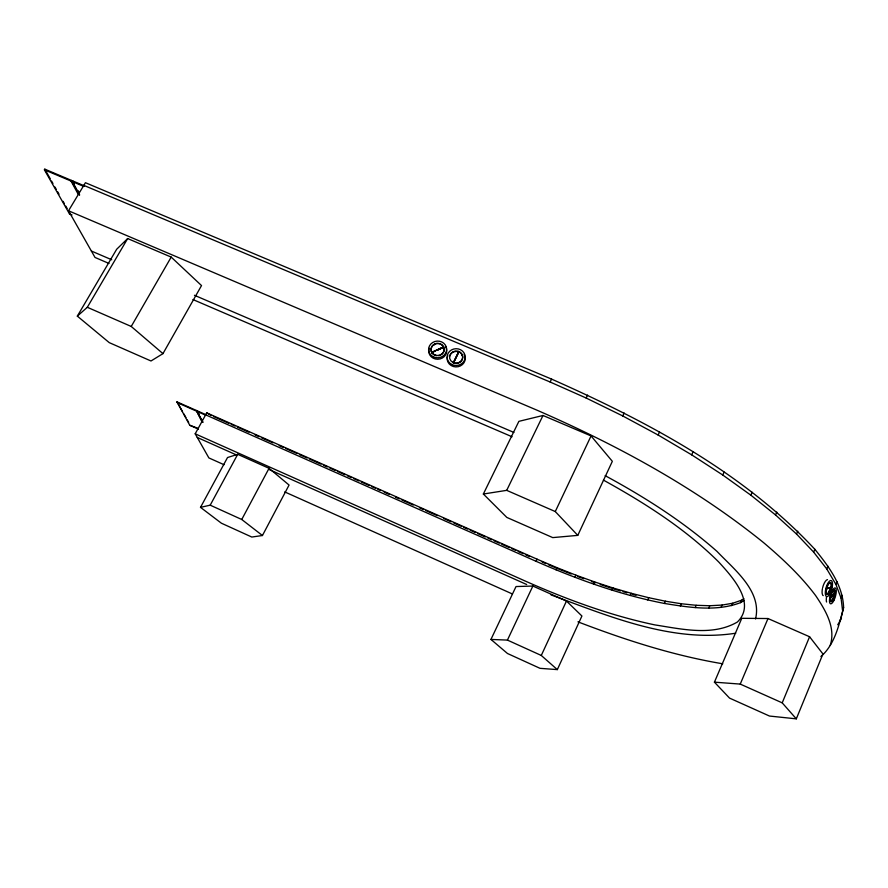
<?xml version="1.0" encoding="UTF-8"?>
<svg xmlns="http://www.w3.org/2000/svg" width="888" height="888" viewBox="0 0 888 888"><rect width="100%" height="100%" fill="white"/><g stroke="black" fill="none" stroke-linecap="round" stroke-linejoin="round"><path stroke-width="1.33" d="M834.254 592.995L834.298 592.374A5.994 1.887 -73.6 0 0 834.265 591.286M830.48 596.292A5.994 1.887 -73.6 0 0 830.213 597.713L830.147 598.279L835.042 592.585A5.994 1.887 -73.6 0 0 834.287 590.043M834.776 593.251L834.709 593.817A5.994 1.887 -73.6 0 1 831.878 600.899A5.994 1.887 -73.6 0 1 829.88 598.945L834.243 593.095M825.973 589.255L831.079 586.99A6.05 2.142 -74.4 0 0 830.502 582.783A6.05 2.142 -74.4 0 0 827.938 584.437M830.258 645.31C835.997 627.439 825.285 609.945 815.661 595.615C800.754 575.724 782.528 558.719 763.636 542.679C695.171 487.323 617.06 445.032 536.541 409.99L68.509 210.778L85.426 182.706L551.57 379.098C647.108 421.467 742.812 471.95 814.851 549.295C828.426 566.144 842.923 584.959 843.6 607.536C839.171 624.564 834.742 644.666 820.912 656.498M843.6 607.536L840.414 620.501L837.717 624.764M826.229 589.088L826.362 588.466A6.05 2.142 -74.4 0 1 827.627 585.014M830.047 588.245L830.18 587.623L830.58 588.389A6.05 2.142 -74.4 0 1 826.351 593.983M796.314 718.847L822.932 653.957L809.579 636.752L767.998 618.536L741.78 618.303L714.429 682.162L729.536 698.101L769.496 716.05L796.314 718.847L782.217 702.852L740.248 684.093L714.429 682.162M842.512 610.189L841.069 598.101L842.179 595.404M782.217 702.852L809.579 636.752M841.069 598.101L835.863 584.326L836.995 581.585M835.863 584.326L826.761 568.953L827.916 566.167M829.381 590.398L829.103 591.064A6.05 2.142 -74.4 0 1 828.171 592.751M826.761 568.953L813.652 552.125L814.851 549.295M755.544 618.936C762.281 591.153 734.032 569.375 717.06 551.448C683.183 521.545 644.81 497.147 605.161 475.668M740.248 684.093L767.998 618.536M813.652 552.125L796.558 534.054L797.779 531.179M796.558 534.054L775.557 514.973L776.811 512.076M205.65 414.851L536.13 561.327C577.411 579.442 620.135 594.838 664.468 603.463C689.432 607.459 716.216 611.854 740.548 602.641L741.602 600.21L743.922 598.79M731.668 605.638L732.7 603.241L741.602 600.21M721.034 607.436L722.055 605.072L732.7 603.241M708.813 608.08L709.823 605.738L722.055 605.072M695.193 607.592L696.203 605.294L709.823 605.738M775.557 514.973L750.86 495.182L752.136 492.263M833.011 597.902L832.433 599.145M680.363 606.038L681.362 603.762L696.203 605.294M664.468 603.463L665.467 601.22L681.362 603.762M750.86 495.182L722.765 475.025L724.075 472.083M647.707 599.922L648.706 597.702L665.467 601.22M722.765 475.025L691.685 454.845L693.029 451.892M630.214 595.482L631.213 593.284L648.706 597.702M612.165 590.198L613.153 588.011L631.213 593.284M691.685 454.845L658.152 435.031L659.518 432.068M593.695 584.115L594.683 581.951L613.153 588.011M557.331 669.608L581.918 616.017L566.477 601.043L532.867 586.047L516.017 586.546L490.953 639.427L507.481 653.501L540.026 668.331L557.331 669.608L541.28 655.455L507.425 640.093L490.953 639.427M574.947 577.311L575.935 575.169L594.683 581.951M541.28 655.455L566.477 601.043M556.055 569.841L557.054 567.71L575.935 575.169M577.777 535.375L612.343 461.327L591.064 435.941L543.001 415.473L518.881 421.345L483.361 494.017L506.837 517.427L552.747 537.606L577.777 535.375L555.278 511.555L506.704 490.354L483.361 494.017M658.152 435.031L622.754 415.961L624.142 413.009M536.13 561.327L537.129 559.207L557.054 567.71M507.425 640.093L532.867 586.047M555.278 511.555L591.064 435.941M83.827 185.37L550.149 382.018L586.158 398.024L587.567 395.082M506.704 490.354L543.001 415.473M550.149 382.018L551.57 379.098M458.119 351.404L458.774 351.637L453.269 362.748L452.658 362.437M453.901 361.849L458.774 351.637M453.502 362.937L458.996 351.826L459.618 352.125A6.582 6.094 -3.7 0 1 454.156 363.17L453.513 363.17M262.437 535.519L289.066 485.048L269.042 468.309L237.707 454.323L227.528 457.531L200.51 507.359L221.389 523.199L251.792 537.04L262.437 535.519L241.747 519.491L210.201 505.172L200.51 507.359M241.747 519.491L269.042 468.309M210.201 505.172L237.707 454.323M224.054 464.713L208.88 457.919L195.194 433.81L206.738 412.865L537.129 559.207M201.887 421.656L196.337 410.445L177.012 401.876L189.766 425.263L198.446 429.137M202.886 422.1L197.081 411.388L197.358 410.9L205.861 414.663M189.766 425.263L197.469 428.105M162.959 353.635L201.521 285.57L171.195 257.098L127.661 238.561L116.672 249.262L77.334 316.128L109.257 342.635L150.993 360.983L162.959 353.635L131.235 326.462L87.313 307.292L77.334 316.128M131.235 326.462L171.195 257.098M87.313 307.292L127.661 238.561M72.006 214.963L69.475 213.886L69.852 213.264M79.654 194.949L72.428 181.64L72.827 180.974L84.316 185.825M78.266 194.372L71.018 181.041L71.417 180.386L44.8 169.153L44.4 169.819L69.475 213.886M839.449 621.123L841.48 617.904M740.548 602.641L744.022 600.543M441.458 354.556A6.571 6.072 -5 0 0 443.878 347.741L443.623 347.141L431.646 352.436L443.512 346.842L443.179 346.276A6.571 6.072 -5 0 0 431.368 351.593M431.69 352.547L435.264 350.971M437.651 349.916L442.413 347.807L437.695 350.016M434.132 351.593L431.735 352.403L432.09 353.213M830.18 587.623L827.816 588.367L830.968 587.612M735.73 633.211C672.46 643.09 609.346 616.394 551.037 594.905M722.754 663.791C673.071 655.455 624.897 639.86 577.944 621.844M632.212 594.327L635.997 595.293M834.265 592.907L835.009 593.117M613.941 588.988L620.468 590.897M623.076 591.663L626.995 592.807M600.244 584.493L611.455 588.178M577.577 576.445L583.893 578.743M591.475 581.485L595.271 582.861M557.209 568.453L571.217 573.981M44.4 169.819L71.018 181.041M72.428 181.64L83.916 186.48M542.168 562.026L545.931 563.625M548.44 564.701L555.955 567.909M91.364 251.027L111.733 259.762M194.45 295.282L513.897 432.445M109.002 263.459L95.016 257.442L68.509 210.778M192.918 299.545L512.065 436.763M210.978 415.373L206.738 412.865M213.509 416.494L228.671 423.221M231.202 424.342L234.998 426.018M237.529 427.139L248.906 432.179M255.222 434.976L259.019 436.663M261.549 437.784L272.927 442.823M279.243 445.621L283.039 447.308M285.57 448.418L296.947 453.468M299.478 454.589L307.059 457.942M309.59 459.063L320.968 464.102M323.487 465.223L327.284 466.91M329.814 468.031L334.876 470.263M337.396 471.384L344.988 474.747M347.508 475.868L351.304 477.544M353.835 478.665L358.896 480.908M361.416 482.029L369.008 485.392M371.528 486.513L375.324 488.189M377.855 489.31L380.386 490.431M384.171 492.107L389.233 494.35M395.549 497.147L399.345 498.834M401.876 499.955L413.253 504.995M419.569 507.792L423.365 509.468M425.896 510.589L437.273 515.628M443.589 518.437L451.182 521.789M453.713 522.91L461.294 526.273M463.825 527.394L467.61 529.07M470.141 530.192L475.202 532.434M477.733 533.555L485.314 536.918M487.845 538.039L491.63 539.715M494.161 540.836L499.223 543.079M501.753 544.2L509.335 547.563M511.865 548.673L515.651 550.36M518.181 551.481L523.243 553.724M525.774 554.834L529.559 556.521M176.734 402.375L196.059 410.944M197.081 411.388L205.583 415.162M195.194 433.81L526.54 581.629C567.898 599.888 610.611 615.606 654.944 624.919C681.74 629.037 712.454 636.474 737.384 622.022C756.598 603.085 732.178 576.778 718.903 562.182C685.27 528.638 644.744 502.985 603.396 480.086M197.258 437.451L236.386 454.911M269.197 469.563L526.684 584.515M284.737 491.919L512.287 593.928M586.158 398.024L622.754 415.961M461.438 353.901L462.515 355.944M44.8 169.153L50.216 178.699M51.571 181.074L52.925 183.461M54.956 187.035L56.31 189.422M57.665 191.808L59.019 194.195M63.081 201.343L64.436 203.729M65.79 206.105L67.144 208.491M177.012 401.876L182.484 411.521M183.86 413.941L185.914 417.56M187.279 419.969L188.656 422.377M71.417 180.386L79.321 194.927M196.337 410.445L202.808 422.355M72.827 180.974L74.137 183.405M78.077 190.665L79.387 193.096M197.358 410.9L199.289 414.474M461.893 354.534L462.248 355.222M431.368 351.493L431.624 352.103M458.996 351.826L459.629 352.37A6.582 6.094 -3.7 0 0 458.907 352.014L458.141 351.748A6.582 6.094 -3.7 0 0 456.521 351.493M464.946 356.299A9.047 8.369 -3.7 0 1 455.722 366.911A9.047 8.369 -3.7 0 1 447.785 355.589M464.091 354.368A9.047 8.369 -3.7 0 1 464.579 355.311M449.772 356.155A6.582 6.094 -3.7 0 1 451.326 353.48M451.925 352.947A6.582 6.094 -3.7 0 1 453.313 352.114M454.079 351.815A6.582 6.094 -3.7 0 1 455.688 351.504M446.32 348.24A9.024 8.336 -5 0 1 437.684 359.252A9.024 8.336 -5 0 1 429.182 348.374M445.365 346.353A9.024 8.336 -5 0 1 445.909 347.275M433.821 345.032A6.56 6.072 -5 0 1 435.264 344.289M440.759 354.978A6.571 6.072 -5 0 1 438.417 355.7M436.774 355.711A6.571 6.072 -5 0 1 432.068 352.969M826.595 602.02A8.247 2.609 -73.6 0 1 826.273 600.177M826.273 599.389A8.247 2.609 -73.6 0 1 826.595 596.636M831.723 587.012A8.247 2.609 -73.6 0 1 832.056 587.057M833.91 595.082A5.994 1.887 -73.6 0 1 833.277 597.224M832.123 599.678A5.994 1.887 -73.6 0 1 831.501 600.554M830.669 595.571A5.994 1.887 -73.6 0 1 831.39 593.45M831.679 592.807A5.994 1.887 -73.6 0 1 832.278 591.663M832.589 591.186A5.994 1.887 -73.6 0 1 833.788 590.076M823.232 595.593A8.325 2.964 -74.4 0 1 822.654 594.971M822.432 594.494A8.325 2.964 -74.4 0 1 822.421 588.689M822.643 587.678A8.325 2.964 -74.4 0 1 827.461 579.62M829.869 582.683A6.05 2.142 -74.4 0 1 830.213 583.305M830.213 587.512A6.05 2.142 -74.4 0 1 829.858 588.977M825.873 592.929A6.05 2.142 -74.4 0 1 825.751 591.241M451.681 364.446A9.058 8.392 -3.7 0 0 465.19 356.932A9.058 8.392 -3.7 0 0 451.526 349.916A9.058 8.392 -3.7 0 0 451.681 364.446M452.891 362.426A6.582 6.094 -3.7 0 0 462.715 356.976A6.582 6.094 -3.7 0 0 452.791 351.87A6.582 6.094 -3.7 0 0 452.891 362.426M433.566 356.965A9.047 8.358 -5 0 0 446.631 348.829A9.047 8.358 -5 0 0 432.634 342.524A9.047 8.358 -5 0 0 433.566 356.965M434.665 354.9A6.571 6.072 -5 0 0 444.167 348.995A6.571 6.072 -5 0 0 433.999 344.4A6.571 6.072 -5 0 0 434.665 354.9M833.832 600.566A8.258 2.597 -73.6 0 0 835.253 587.967A8.258 2.597 -73.6 0 0 829.57 599.1A8.258 2.597 -73.6 0 0 833.832 600.566M833.588 599.278A5.994 1.887 -73.6 0 0 834.609 590.132A5.994 1.887 -73.6 0 0 830.48 598.235A5.994 1.887 -73.6 0 0 833.588 599.278M829.914 593.828A8.336 2.942 -74.4 0 0 831.39 580.619A8.336 2.942 -74.4 0 0 825.385 591.175A8.336 2.942 -74.4 0 0 829.914 593.828M829.647 592.374A6.05 2.142 -74.4 0 0 830.702 582.783A6.05 2.142 -74.4 0 0 826.351 590.465A6.05 2.142 -74.4 0 0 829.647 592.374"/></g></svg>
